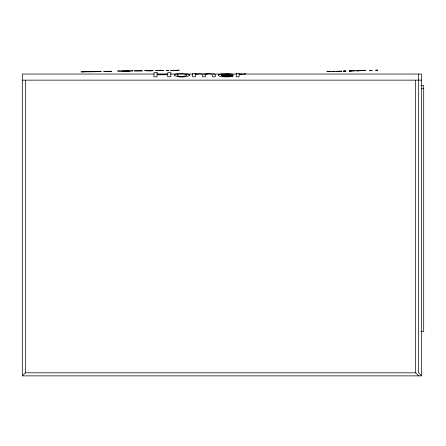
<?xml version="1.0" encoding="UTF-8"?>
<svg xmlns="http://www.w3.org/2000/svg" width="446" height="446" viewBox="0 0 446 446"><rect width="100%" height="100%" fill="white"/><g stroke="black" fill="none" stroke-linecap="round" stroke-linejoin="round"><path stroke-width="0.67" d="M154.06 74.042L22.3 74.042L22.3 375.867L25.35 372.817L415.583 372.817L418.632 375.867M370.548 70.384L370.236 70.396L371.68 70.373M350.723 70.936L351.275 70.931L349.24 70.992L351.431 70.925M363.819 70.596L364.31 70.574L362.921 70.619M343.292 71.154L344.39 71.126M369.533 70.429L370.632 70.401M358.918 70.719L357.475 70.758L365.597 70.524L363.479 70.607M150.815 70.797L152.197 70.697L150.62 70.563L153.218 70.697L149.733 70.814M334.874 71.382L329.661 71.516M336.368 71.338L341.937 71.17L334.054 71.41M344.306 71.109L343.989 71.115L345.979 71.065L343.353 71.137M351.994 70.908L350.913 70.942M362.464 70.613L357.608 70.769M352.217 70.897L355.451 70.808L353.589 70.858M361.684 70.658L363.908 70.585M369.645 70.418L372.226 70.34L370.977 70.373M351.593 70.914L352.909 70.881M362.988 70.613L363.624 70.591M359.838 70.697L356.293 70.791L358.127 70.752M376.385 70.245C373.547 70.306 379.323 70.133 376.781 70.234M344.686 71.104L345.433 71.092M357.486 70.769L357.324 70.775M360.742 70.68L362.498 70.635M332.086 71.455L333.708 71.416M330.754 71.488L326.84 71.589L329.293 71.522M123.23 71.104C119.026 71.327 134.001 71.12 127.389 71.053M127.071 71.053L123.425 71.104M150.453 70.83L144.721 70.669L149.338 70.842M107.664 71.416L111.762 71.276L103.689 71.315L107.324 71.421M156.579 74.042L167.874 74.042M170.489 74.042L177.631 74.042M185.921 74.042L193.157 74.042M194.835 74.042L197.132 74.042M203.331 74.042L206.927 74.042M213.155 74.042L222.208 74.042M230.091 74.042L236.837 74.042M238.655 74.042L241.71 74.042M244.915 74.042L421.587 74.042L421.587 80.141M22.3 80.141L421.682 80.141L421.682 375.867L22.3 375.867M420.913 85.61L423.7 85.61L423.7 331.317L420.913 331.317M421.264 88.659L423.7 88.659M421.682 375.867L418.632 372.817L418.632 74.042M415.583 80.141L415.583 372.817M25.35 80.141L25.35 372.817M189.634 75.223L189.5 75.597C184.889 77.492 178.824 77.498 174.219 75.58L174.626 74.527L176.231 74.003A6.935 1.249 0 0 1 180.206 73.596L187.515 74.003L189.104 74.521L189.634 75.223M218.367 74.878L218.367 75.603C222.833 77.654 228.135 76.695 232.929 76.595L232.929 76.021L223.563 76.238L221.584 75.759L221.199 75.274L233.252 75.274L233.13 74.644C228.608 72.949 222.833 73.044 218.367 74.878M177.419 74.694L177.107 75.223L177.419 75.742L178.35 76.115L182.938 76.4L186.3 75.748L186.612 75.223L186.3 74.694L185.38 74.32A3.936 0.708 0 0 0 182.949 74.042L180.797 74.042A3.964 0.714 0 0 0 178.344 74.32L177.419 74.694M166.57 70.462L166.18 70.619L168.181 70.345L166.146 70.368L166.57 70.462M85.587 71.728L81.055 71.878L92.662 71.739L85.008 71.466L85.587 71.728M95.048 71.7L93.404 71.812L93.995 71.655L93.275 71.388L101.264 71.382L95.048 71.7M221.634 74.521L221.199 74.872L230.404 74.872L229.406 74.242L227.192 74.019L221.634 74.521M177.893 70.579L178.261 70.63L170.528 70.401L179.225 70.156L177.893 70.579M177.246 70.323L171.498 70.407L177.246 70.323M110.491 71.315L105.234 71.371L110.491 71.315M134.335 70.881L142.324 70.864L134.335 70.881M155.721 70.596L163.71 70.574L155.721 70.596M162.439 70.613L157.182 70.669L162.439 70.613M377.199 70.212L377.773 70.206L377.199 70.212M206.186 73.874L204.876 74.108L200.332 73.568L195.565 74.003L195.565 73.657L192.639 73.657L192.639 76.784L195.565 76.784L195.565 74.449L199.585 74.069L202.417 74.577L202.512 76.784L205.439 76.784C204.012 72.754 210.144 73.952 212.29 74.577L212.385 76.784L215.312 76.784L215.312 74.727L214.47 73.997L210.205 73.568L206.186 73.874M240.216 74.404L239.14 74.566L239.14 76.784L236.213 76.784L236.213 73.657L239.14 73.657L239.14 74.12L245.434 73.674L245.434 74.22L240.216 74.404M132.78 70.836L126.965 71.304L117.599 71.02L132.78 70.836M168.633 70.674L166.876 70.697L168.633 70.674M344.942 71.098L344.959 71.087M349.402 70.97L349.686 70.97L349.402 70.97M157.098 72.614L154.015 72.614L154.015 76.784L157.098 76.784L157.098 74.744L167.763 74.744L167.763 76.784L170.846 76.784L170.846 72.614L167.763 72.614L167.763 74.248L157.098 74.248L157.098 72.614"/></g></svg>
